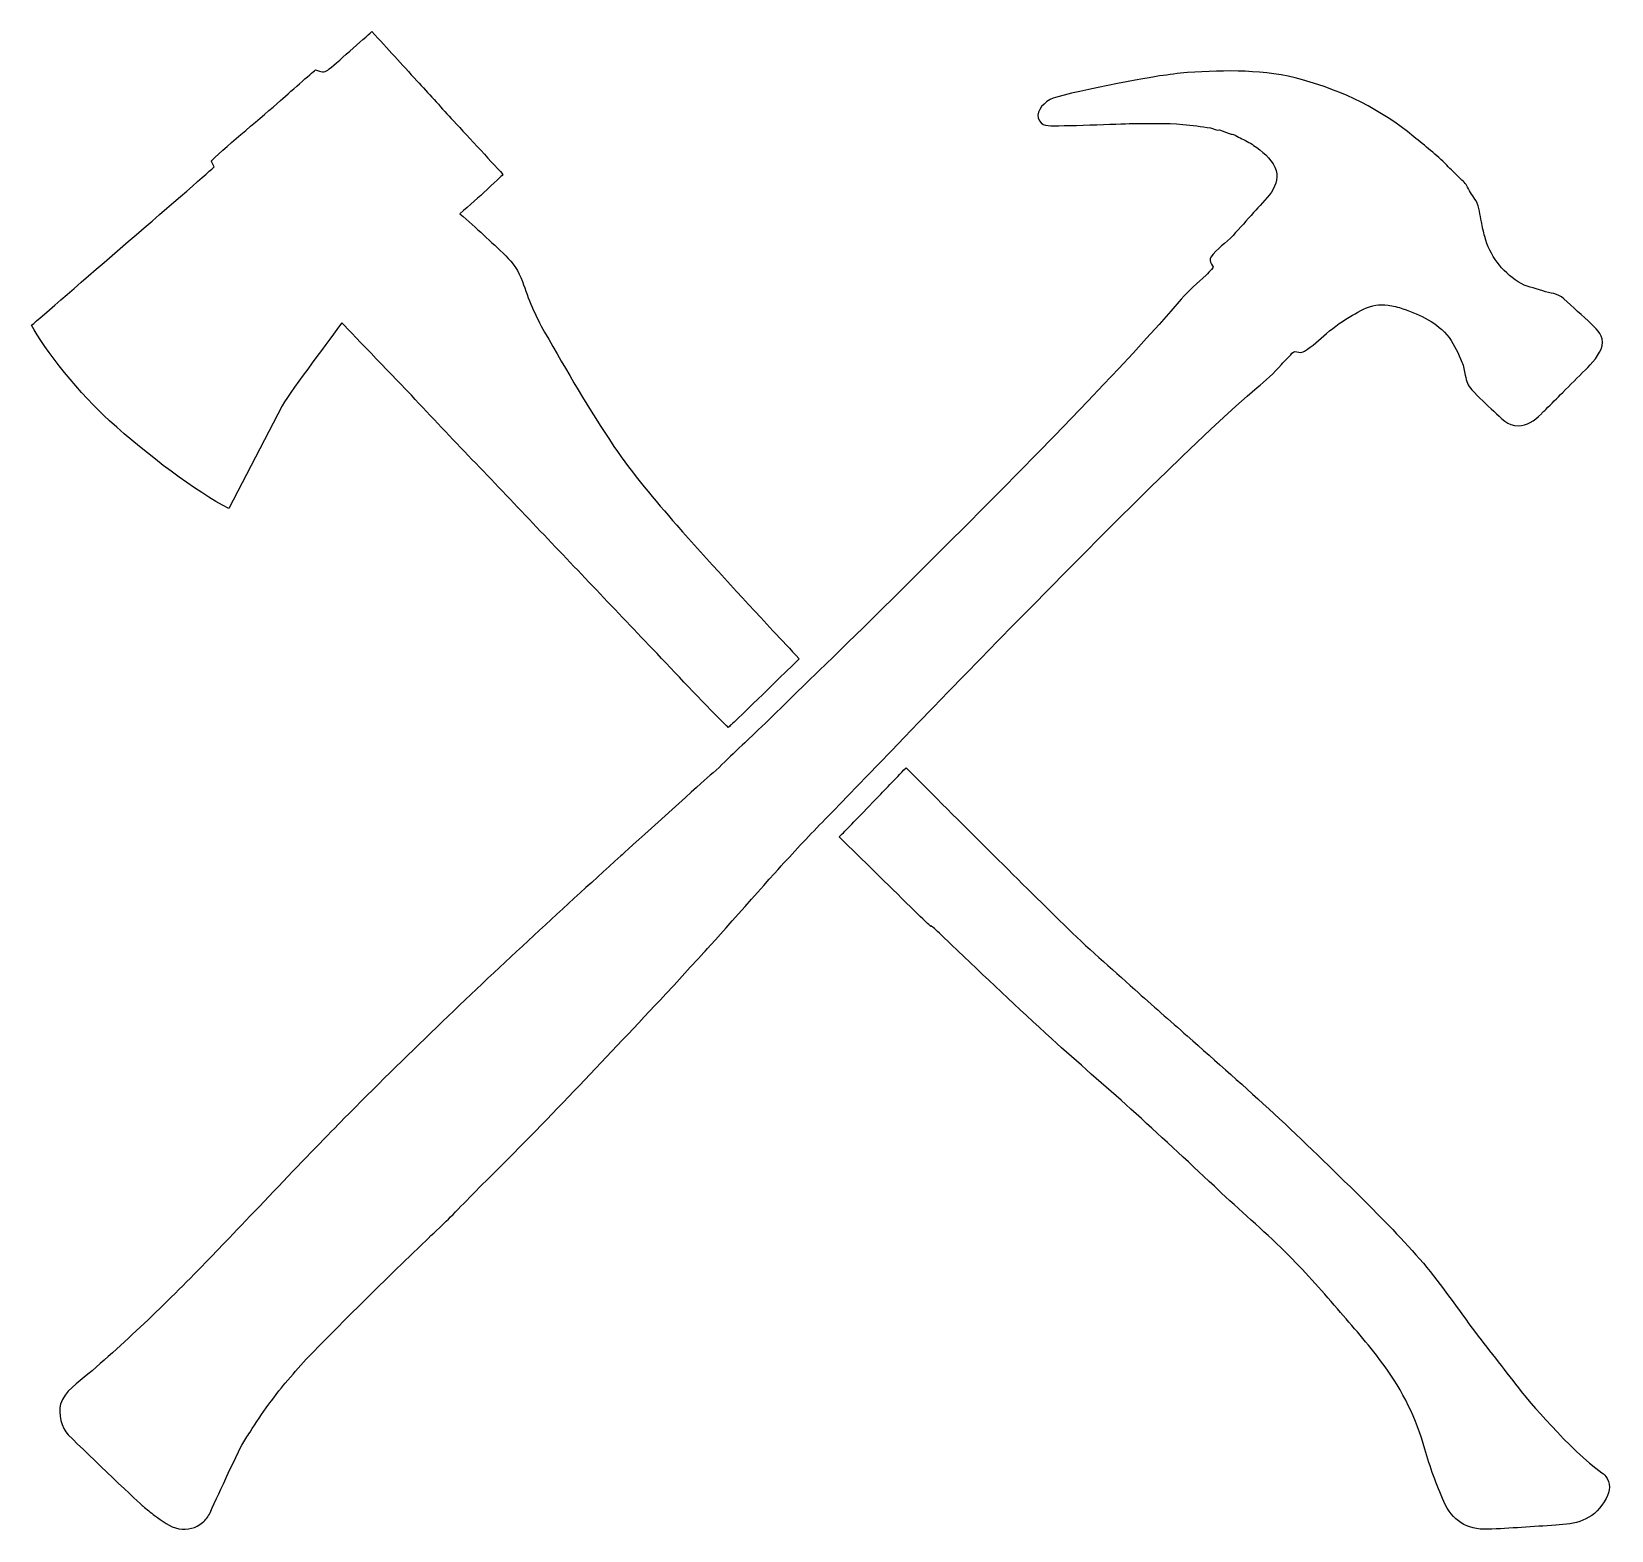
# Model space of a CAD drawing. Header units: centimetres. Extents: x -11 to 11.1, y -10.5 to 10.5.
import ezdxf

# ---------------------------------------------------------------- set-up
doc = ezdxf.new("R2010")
doc.units = ezdxf.units.CM
doc.header["$MEASUREMENT"] = 0
doc.layers.add('Layer 1', color=7, linetype='Continuous')

msp = doc.modelspace()

# ---------------------------------------------------------------- linework, layer by layer
at = {"layer": 'Layer 1'}
for points, knots in [([(-9.88392, 5.01097), (-9.35433, 4.53498), (-8.67118, 4.01323), (-8.21839, 3.7874), (-8.21839, 3.7874), (-8.21839, 3.7874), (-7.46965, 5.22279), (-7.46965, 5.22279), (-7.46965, 5.22279), (-7.32114, 5.47449), (-6.77604, 6.18511), (-6.63722, 6.38301), (-6.63722, 6.38301), (-6.4623, 6.1937), (-5.85104, 5.56487), (-5.6658, 5.36767), (-5.6658, 5.36767), (-5.10295, 4.76897), (-4.53407, 4.17577), (-3.96757, 3.58054), (-3.96757, 3.58054), (-3.4098, 2.99454), (-2.85254, 2.40807), (-2.29432, 1.82244), (-2.29432, 1.82244), (-1.95944, 1.47144), (-1.63014, 1.11449), (-1.28597, 0.77263), (-1.28597, 0.77263), (-1.26957, 0.75652), (-1.25311, 0.74038), (-1.23678, 0.72403), (-1.23678, 0.72403), (-1.21254, 0.74689), (-1.19635, 0.76184), (-1.19574, 0.76239), (-1.19574, 0.76239), (-1.12533, 0.82832), (-0.76352, 1.17665), (-0.24372, 1.68422), (-0.24372, 1.68422), (-0.36733, 1.81477), (-0.49071, 1.94565), (-0.61258, 2.07763), (-0.61258, 2.07763), (-1.06438, 2.56624), (-1.51896, 3.05257), (-1.95643, 3.55379), (-1.95643, 3.55379), (-2.26454, 3.90696), (-2.57201, 4.26586), (-2.83344, 4.65342), (-2.83344, 4.65342), (-3.18195, 5.1697), (-3.49397, 5.71159), (-3.80441, 6.25216), (-3.80441, 6.25216), (-3.93183, 6.47422), (-4.03036, 6.71653), (-4.11344, 6.95926), (-4.11344, 6.95926), (-4.21295, 7.25099), (-4.45388, 7.41167), (-4.6566, 7.60926), (-4.6566, 7.60926), (-4.75918, 7.70946), (-4.87017, 7.8009), (-4.98664, 7.90461), (-4.98664, 7.90461), (-4.84503, 8.02965), (-4.72404, 8.13578), (-4.60667, 8.24396), (-4.60667, 8.24396), (-4.4512, 8.38713), (-4.38492, 8.45573), (-4.38492, 8.45573), (-4.38492, 8.45573), (-4.565, 8.65295), (-4.92708, 9.04297), (-5.10803, 9.23948), (-5.10803, 9.23948), (-5.2685, 9.41355), (-5.42788, 9.58836), (-5.58759, 9.76293), (-5.58759, 9.76293), (-5.80116, 9.9965), (-5.99298, 10.20844), (-6.21613, 10.45246), (-6.21613, 10.45246), (-6.3227, 10.36226), (-6.7317, 9.98827), (-6.83488, 9.91443), (-6.83488, 9.91443), (-6.88714, 9.87696), (-6.92235, 9.89152), (-7.00622, 9.91734), (-7.00622, 9.91734), (-7.00622, 9.91734), (-7.33203, 9.634), (-7.4926, 9.48967), (-7.4926, 9.48967), (-7.74684, 9.2612), (-8.21425, 8.88401), (-8.45963, 8.64639), (-8.45963, 8.64639), (-8.45963, 8.64639), (-8.45429, 8.61766), (-8.42026, 8.56217), (-8.42026, 8.56217), (-8.47147, 8.50321), (-10.72188, 6.57029), (-10.97326, 6.34757), (-10.97326, 6.34757), (-10.81234, 6.02546), (-10.26693, 5.35525), (-9.88392, 5.01097), (-9.88392, 5.01097), (-9.88392, 5.01097), (-9.88392, 5.01097), (-9.88392, 5.01097)], [0, 0, 0, 0, 0.03225806, 0.03225806, 0.03225806, 0.03225806, 0.06451613, 0.06451613, 0.06451613, 0.06451613, 0.09677419, 0.09677419, 0.09677419, 0.09677419, 0.12903226, 0.12903226, 0.12903226, 0.12903226, 0.16129032, 0.16129032, 0.16129032, 0.16129032, 0.19354839, 0.19354839, 0.19354839, 0.19354839, 0.22580645, 0.22580645, 0.22580645, 0.22580645, 0.25806452, 0.25806452, 0.25806452, 0.25806452, 0.29032258, 0.29032258, 0.29032258, 0.29032258, 0.32258065, 0.32258065, 0.32258065, 0.32258065, 0.35483871, 0.35483871, 0.35483871, 0.35483871, 0.38709677, 0.38709677, 0.38709677, 0.38709677, 0.41935484, 0.41935484, 0.41935484, 0.41935484, 0.4516129, 0.4516129, 0.4516129, 0.4516129, 0.48387097, 0.48387097, 0.48387097, 0.48387097, 0.51612903, 0.51612903, 0.51612903, 0.51612903, 0.5483871, 0.5483871, 0.5483871, 0.5483871, 0.58064516, 0.58064516, 0.58064516, 0.58064516, 0.61290323, 0.61290323, 0.61290323, 0.61290323, 0.64516129, 0.64516129, 0.64516129, 0.64516129, 0.67741935, 0.67741935, 0.67741935, 0.67741935, 0.70967742, 0.70967742, 0.70967742, 0.70967742, 0.74193548, 0.74193548, 0.74193548, 0.74193548, 0.77419355, 0.77419355, 0.77419355, 0.77419355, 0.80645161, 0.80645161, 0.80645161, 0.80645161, 0.83870968, 0.83870968, 0.83870968, 0.83870968, 0.87096774, 0.87096774, 0.87096774, 0.87096774, 0.90322581, 0.90322581, 0.90322581, 0.90322581, 0.93548387, 0.93548387, 0.93548387, 0.93548387, 1, 1, 1, 1]), ([(-10.56821, -8.73453), (-10.51929, -8.56094), (-10.31535, -8.42801), (-10.18647, -8.31781), (-10.18647, -8.31781), (-9.57187, -7.7924), (-8.99637, -7.22918), (-8.43649, -6.64678), (-8.43649, -6.64678), (-8.03808, -6.23228), (-7.01266, -5.15218), (-6.6079, -4.744), (-6.6079, -4.744), (-6.17983, -4.31231), (-5.74792, -3.88495), (-5.31004, -3.46336), (-5.31004, -3.46336), (-4.46615, -2.6509), (-3.60686, -1.85737), (-2.73829, -1.0715), (-2.73829, -1.0715), (-2.68397, -1.02247), (-1.78439, -0.20819), (-1.57142, -0.01761), (-1.57142, -0.01761), (-1.46196, 0.08052), (-1.34779, 0.1767), (-1.24678, 0.28341), (-1.24678, 0.28341), (-1.23405, 0.29688), (-1.02897, 0.48907), (-0.98167, 0.53344), (-0.98167, 0.53344), (-0.76344, 0.73722), (3.63433, 4.98744), (5.09364, 6.71096), (5.09364, 6.71096), (5.19818, 6.83452), (5.32571, 6.9362), (5.44157, 7.04902), (5.44157, 7.04902), (5.46808, 7.07468), (5.49383, 7.10083), (5.51968, 7.12678), (5.51968, 7.12678), (5.55664, 7.16403), (5.53836, 7.16231), (5.51645, 7.20303), (5.51645, 7.20303), (5.49915, 7.23531), (5.48637, 7.26886), (5.51005, 7.30116), (5.51005, 7.30116), (5.59183, 7.41284), (5.72389, 7.49994), (5.81834, 7.60273), (5.81834, 7.60273), (5.91581, 7.70854), (6.01117, 7.81622), (6.10637, 7.92415), (6.10637, 7.92415), (6.25435, 8.09216), (6.52118, 8.30772), (6.40426, 8.55574), (6.40426, 8.55574), (6.34338, 8.6848), (6.22077, 8.78259), (6.10692, 8.86155), (6.10692, 8.86155), (6.04842, 8.9023), (5.98283, 8.93394), (5.91949, 8.96654), (5.91949, 8.96654), (5.88753, 8.98289), (5.85546, 8.99879), (5.82331, 9.01485), (5.82331, 9.01485), (5.80582, 9.02358), (5.78066, 9.0144), (5.76433, 9.02842), (5.76433, 9.02842), (5.76433, 9.02842), (5.62818, 9.07795), (5.62818, 9.07795), (5.62818, 9.07795), (5.60003, 9.06411), (5.5346, 9.0998), (5.50308, 9.10491), (5.50308, 9.10491), (5.3751, 9.12581), (5.24733, 9.14388), (5.11816, 9.15513), (5.11816, 9.15513), (4.87863, 9.17598), (4.63937, 9.16881), (4.39963, 9.16653), (4.39963, 9.16653), (4.2607, 9.16526), (3.37874, 9.12563), (3.23729, 9.13907), (3.23729, 9.13907), (3.17636, 9.14479), (3.14813, 9.15397), (3.11391, 9.20696), (3.11391, 9.20696), (3.05065, 9.30509), (3.136, 9.4313), (3.26324, 9.50226), (3.26324, 9.50226), (3.41903, 9.58904), (4.74734, 9.82849), (4.79235, 9.83275), (4.79235, 9.83275), (4.92295, 9.84503), (5.05127, 9.8745), (5.18237, 9.88178), (5.18237, 9.88178), (5.7209, 9.91184), (6.26237, 9.92716), (6.78818, 9.77915), (6.78818, 9.77915), (7.36524, 9.61675), (7.88191, 9.3664), (8.34584, 8.98349), (8.34584, 8.98349), (8.50231, 8.85456), (8.66215, 8.72907), (8.80505, 8.58635), (8.80505, 8.58635), (8.86582, 8.52552), (8.92652, 8.46469), (8.9874, 8.40403), (8.9874, 8.40403), (9.02595, 8.3654), (9.07686, 8.32836), (9.09643, 8.27864), (9.09643, 8.27864), (9.12418, 8.20831), (9.17861, 8.15148), (9.21507, 8.08594), (9.21507, 8.08594), (9.26211, 8.00148), (9.26984, 7.8874), (9.29013, 7.79352), (9.29013, 7.79352), (9.30513, 7.72486), (9.31886, 7.65541), (9.33683, 7.58741), (9.33683, 7.58741), (9.40663, 7.32283), (9.57403, 7.10148), (9.80337, 6.95447), (9.80337, 6.95447), (9.92378, 6.87729), (10.01631, 6.87679), (10.14812, 6.82691), (10.14812, 6.82691), (10.25454, 6.78648), (10.35246, 6.80267), (10.44342, 6.71692), (10.44342, 6.71692), (10.55772, 6.6096), (10.71287, 6.47435), (10.82572, 6.36558), (10.82572, 6.36558), (10.92311, 6.27179), (11.00175, 6.20691), (10.9759, 6.06157), (10.9759, 6.06157), (10.95405, 5.93833), (10.82834, 5.80916), (10.74346, 5.7242), (10.74346, 5.7242), (10.63802, 5.61884), (10.53261, 5.51341), (10.42726, 5.40789), (10.42726, 5.40789), (10.34871, 5.32934), (10.26803, 5.24861), (10.19003, 5.17082), (10.19003, 5.17082), (10.17225, 5.15293), (10.15442, 5.13518), (10.13703, 5.11767), (10.13703, 5.11767), (10.13703, 5.11767), (10.12954, 5.11013), (10.12954, 5.11013), (10.12954, 5.11013), (10.02222, 5.00287), (9.92933, 4.94852), (9.80222, 4.94268), (9.80222, 4.94268), (9.66022, 4.93601), (9.56121, 5.05653), (9.46501, 5.14419), (9.46501, 5.14419), (9.35889, 5.24071), (9.25657, 5.34051), (9.15804, 5.4447), (9.15804, 5.4447), (9.09525, 5.51119), (9.08097, 5.55945), (9.06414, 5.64848), (9.06414, 5.64848), (9.05234, 5.71116), (9.04149, 5.77347), (9.01731, 5.83274), (9.01731, 5.83274), (8.96855, 5.95156), (8.91529, 6.07063), (8.83763, 6.17373), (8.83763, 6.17373), (8.67023, 6.39574), (8.44554, 6.48723), (8.19374, 6.57775), (8.19374, 6.57775), (8.13114, 6.60032), (8.051, 6.61979), (7.9852, 6.62752), (7.9852, 6.62752), (7.92853, 6.63429), (7.86389, 6.63575), (7.81452, 6.62858), (7.81452, 6.62858), (7.69855, 6.61178), (7.58404, 6.54079), (7.48974, 6.48869), (7.48974, 6.48869), (7.36054, 6.41736), (7.23865, 6.32729), (7.12522, 6.23329), (7.12522, 6.23329), (7.02177, 6.14749), (6.93022, 6.05316), (6.81854, 5.98598), (6.81854, 5.98598), (6.7934, 5.97103), (6.76528, 5.96296), (6.73618, 5.97071), (6.73618, 5.97071), (6.69771, 5.98076), (6.66702, 5.98598), (6.64178, 5.95581), (6.64178, 5.95581), (6.59741, 5.90255), (6.54293, 5.85289), (6.49774, 5.80034), (6.49774, 5.80034), (6.39617, 5.68276), (6.26488, 5.56711), (6.1573, 5.4766), (6.1573, 5.4766), (4.73003, 4.27529), (0.54864, -0.12272), (0.11961, -0.55783), (0.11961, -0.55783), (-0.09055, -0.77087), (-0.29404, -0.98934), (-0.49531, -1.2108), (-0.49531, -1.2108), (-0.6884, -1.42302), (-1.53316, -2.37722), (-1.57709, -2.42325), (-1.57709, -2.42325), (-1.78336, -2.63992), (-1.97942, -2.86595), (-2.18497, -3.08325), (-2.18497, -3.08325), (-2.98838, -3.93336), (-3.78927, -4.79198), (-4.62205, -5.61412), (-4.62205, -5.61412), (-4.87761, -5.86627), (-5.09584, -6.10413), (-5.23414, -6.23174), (-5.23414, -6.23174), (-5.4461, -6.42716), (-5.64869, -6.63198), (-5.85776, -6.83036), (-5.85776, -6.83036), (-6.07226, -7.0338), (-6.93292, -7.8901), (-7.13382, -8.10721), (-7.13382, -8.10721), (-7.23479, -8.21619), (-7.33162, -8.32959), (-7.42939, -8.4417), (-7.42939, -8.4417), (-7.47246, -8.49107), (-7.64032, -8.71091), (-7.65918, -8.73676), (-7.65918, -8.73676), (-7.7511, -8.86328), (-7.83611, -8.99452), (-7.92061, -9.12615), (-7.92061, -9.12615), (-7.95932, -9.18642), (-7.99784, -9.24704), (-8.03592, -9.30779), (-8.03592, -9.30779), (-8.06177, -9.34901), (-8.26275, -9.78073), (-8.29312, -9.84839), (-8.29312, -9.84839), (-8.31064, -9.88755), (-8.46931, -10.22799), (-8.4791, -10.25265), (-8.4791, -10.25265), (-8.50151, -10.30819), (-8.53837, -10.35171), (-8.58507, -10.39026), (-8.58507, -10.39026), (-8.6777, -10.46643), (-8.79496, -10.50017), (-8.91323, -10.47773), (-8.91323, -10.47773), (-9.04266, -10.4531), (-9.15024, -10.3687), (-9.25317, -10.29162), (-9.25317, -10.29162), (-9.30834, -10.25016), (-9.36136, -10.20621), (-9.41552, -10.16343), (-9.41552, -10.16343), (-9.44849, -10.1374), (-10.15821, -9.4658), (-10.46004, -9.16381), (-10.46004, -9.16381), (-10.5571, -9.0669), (-10.60576, -8.8678), (-10.56821, -8.73453)], [0, 0, 0, 0, 0.01190476, 0.01190476, 0.01190476, 0.01190476, 0.02380952, 0.02380952, 0.02380952, 0.02380952, 0.03571429, 0.03571429, 0.03571429, 0.03571429, 0.04761905, 0.04761905, 0.04761905, 0.04761905, 0.05952381, 0.05952381, 0.05952381, 0.05952381, 0.07142857, 0.07142857, 0.07142857, 0.07142857, 0.08333333, 0.08333333, 0.08333333, 0.08333333, 0.0952381, 0.0952381, 0.0952381, 0.0952381, 0.10714286, 0.10714286, 0.10714286, 0.10714286, 0.11904762, 0.11904762, 0.11904762, 0.11904762, 0.13095238, 0.13095238, 0.13095238, 0.13095238, 0.14285714, 0.14285714, 0.14285714, 0.14285714, 0.1547619, 0.1547619, 0.1547619, 0.1547619, 0.16666667, 0.16666667, 0.16666667, 0.16666667, 0.17857143, 0.17857143, 0.17857143, 0.17857143, 0.19047619, 0.19047619, 0.19047619, 0.19047619, 0.20238095, 0.20238095, 0.20238095, 0.20238095, 0.21428571, 0.21428571, 0.21428571, 0.21428571, 0.22619048, 0.22619048, 0.22619048, 0.22619048, 0.23809524, 0.23809524, 0.23809524, 0.23809524, 0.25, 0.25, 0.25, 0.25, 0.26190476, 0.26190476, 0.26190476, 0.26190476, 0.27380952, 0.27380952, 0.27380952, 0.27380952, 0.28571429, 0.28571429, 0.28571429, 0.28571429, 0.29761905, 0.29761905, 0.29761905, 0.29761905, 0.30952381, 0.30952381, 0.30952381, 0.30952381, 0.32142857, 0.32142857, 0.32142857, 0.32142857, 0.33333333, 0.33333333, 0.33333333, 0.33333333, 0.3452381, 0.3452381, 0.3452381, 0.3452381, 0.35714286, 0.35714286, 0.35714286, 0.35714286, 0.36904762, 0.36904762, 0.36904762, 0.36904762, 0.38095238, 0.38095238, 0.38095238, 0.38095238, 0.39285714, 0.39285714, 0.39285714, 0.39285714, 0.4047619, 0.4047619, 0.4047619, 0.4047619, 0.41666667, 0.41666667, 0.41666667, 0.41666667, 0.42857143, 0.42857143, 0.42857143, 0.42857143, 0.44047619, 0.44047619, 0.44047619, 0.44047619, 0.45238095, 0.45238095, 0.45238095, 0.45238095, 0.46428571, 0.46428571, 0.46428571, 0.46428571, 0.47619048, 0.47619048, 0.47619048, 0.47619048, 0.48809524, 0.48809524, 0.48809524, 0.48809524, 0.5, 0.5, 0.5, 0.5, 0.51190476, 0.51190476, 0.51190476, 0.51190476, 0.52380952, 0.52380952, 0.52380952, 0.52380952, 0.53571429, 0.53571429, 0.53571429, 0.53571429, 0.54761905, 0.54761905, 0.54761905, 0.54761905, 0.55952381, 0.55952381, 0.55952381, 0.55952381, 0.57142857, 0.57142857, 0.57142857, 0.57142857, 0.58333333, 0.58333333, 0.58333333, 0.58333333, 0.5952381, 0.5952381, 0.5952381, 0.5952381, 0.60714286, 0.60714286, 0.60714286, 0.60714286, 0.61904762, 0.61904762, 0.61904762, 0.61904762, 0.63095238, 0.63095238, 0.63095238, 0.63095238, 0.64285714, 0.64285714, 0.64285714, 0.64285714, 0.6547619, 0.6547619, 0.6547619, 0.6547619, 0.66666667, 0.66666667, 0.66666667, 0.66666667, 0.67857143, 0.67857143, 0.67857143, 0.67857143, 0.69047619, 0.69047619, 0.69047619, 0.69047619, 0.70238095, 0.70238095, 0.70238095, 0.70238095, 0.71428571, 0.71428571, 0.71428571, 0.71428571, 0.72619048, 0.72619048, 0.72619048, 0.72619048, 0.73809524, 0.73809524, 0.73809524, 0.73809524, 0.75, 0.75, 0.75, 0.75, 0.76190476, 0.76190476, 0.76190476, 0.76190476, 0.77380952, 0.77380952, 0.77380952, 0.77380952, 0.78571429, 0.78571429, 0.78571429, 0.78571429, 0.79761905, 0.79761905, 0.79761905, 0.79761905, 0.80952381, 0.80952381, 0.80952381, 0.80952381, 0.82142857, 0.82142857, 0.82142857, 0.82142857, 0.83333333, 0.83333333, 0.83333333, 0.83333333, 0.8452381, 0.8452381, 0.8452381, 0.8452381, 0.85714286, 0.85714286, 0.85714286, 0.85714286, 0.86904762, 0.86904762, 0.86904762, 0.86904762, 0.88095238, 0.88095238, 0.88095238, 0.88095238, 0.89285714, 0.89285714, 0.89285714, 0.89285714, 0.9047619, 0.9047619, 0.9047619, 0.9047619, 0.91666667, 0.91666667, 0.91666667, 0.91666667, 0.92857143, 0.92857143, 0.92857143, 0.92857143, 0.94047619, 0.94047619, 0.94047619, 0.94047619, 0.95238095, 0.95238095, 0.95238095, 0.95238095, 0.96428571, 0.96428571, 0.96428571, 0.96428571, 0.97619048, 0.97619048, 0.97619048, 0.97619048, 1, 1, 1, 1]), ([(10.97538, -9.69372), (10.53175, -9.38516), (9.90887, -8.63676), (9.84773, -8.55794), (9.84773, -8.55794), (9.634, -8.28232), (9.41739, -8.00877), (9.20646, -7.7312), (9.20646, -7.7312), (8.96273, -7.41), (8.73881, -7.07255), (8.47856, -6.76584), (8.47856, -6.76584), (8.2044, -6.44313), (7.90365, -6.14201), (7.60327, -5.84289), (7.60327, -5.84289), (7.20568, -5.44713), (6.80264, -5.05655), (6.39188, -4.6747), (6.39188, -4.6747), (5.99429, -4.30502), (5.5844, -3.9489), (5.17903, -3.58795), (5.17903, -3.58795), (4.93522, -3.37089), (4.6881, -3.1579), (4.44576, -2.93938), (4.44576, -2.93938), (4.11294, -2.63918), (3.77314, -2.34632), (3.45378, -2.03218), (3.45378, -2.03218), (2.81203, -1.40083), (2.00664, -0.60004), (1.24914, 0.16132), (1.24914, 0.16132), (1.09002, -0.00375), (0.9464, -0.15293), (0.82435, -0.27971), (0.82435, -0.27971), (0.58279, -0.53061), (0.41287, -0.70709), (0.34283, -0.77813), (0.34283, -0.77813), (0.34283, -0.77813), (0.31526, -0.80644), (0.31526, -0.80644), (0.31526, -0.80644), (0.64824, -1.13325), (0.98135, -1.46012), (1.31443, -1.7868), (1.31443, -1.7868), (1.89289, -2.35415), (1.29953, -1.75145), (1.88384, -2.3129), (1.88384, -2.3129), (2.34636, -2.75703), (2.81412, -3.196), (3.28677, -3.62939), (3.28677, -3.62939), (3.64954, -3.96208), (4.02657, -4.27902), (4.39135, -4.60949), (4.39135, -4.60949), (4.78389, -4.96504), (5.16952, -5.32812), (5.55795, -5.68798), (5.55795, -5.68798), (5.59134, -5.71907), (5.62259, -5.75254), (5.65619, -5.78344), (5.65619, -5.78344), (5.97134, -6.07395), (6.29603, -6.35513), (6.59961, -6.65712), (6.59961, -6.65712), (6.85313, -6.90932), (7.08626, -7.18232), (7.32065, -7.4528), (7.32065, -7.4528), (7.53041, -7.69458), (7.74237, -7.93622), (7.93022, -8.19459), (7.93022, -8.19459), (8.18814, -8.54942), (8.38419, -8.93746), (8.50116, -9.36574), (8.50116, -9.36574), (8.56929, -9.61532), (8.6633, -9.8594), (8.76532, -10.09766), (8.76532, -10.09766), (8.87729, -10.35936), (9.09002, -10.49469), (9.37696, -10.48416), (9.37696, -10.48416), (9.69441, -10.47244), (10.01135, -10.44646), (10.32853, -10.42741), (10.32853, -10.42741), (10.59917, -10.41116), (10.8441, -10.36886), (11.00674, -10.09954), (11.00674, -10.09954), (11.07929, -9.97934), (11.10715, -9.88483), (11.04643, -9.77299), (11.04643, -9.77299), (11.02764, -9.73855), (11.00335, -9.71256), (10.97538, -9.69372), (10.97538, -9.69372), (10.97538, -9.69372), (10.97538, -9.69372), (10.97538, -9.69372)], [0, 0, 0, 0, 0.03333333, 0.03333333, 0.03333333, 0.03333333, 0.06666667, 0.06666667, 0.06666667, 0.06666667, 0.1, 0.1, 0.1, 0.1, 0.13333333, 0.13333333, 0.13333333, 0.13333333, 0.16666667, 0.16666667, 0.16666667, 0.16666667, 0.2, 0.2, 0.2, 0.2, 0.23333333, 0.23333333, 0.23333333, 0.23333333, 0.26666667, 0.26666667, 0.26666667, 0.26666667, 0.3, 0.3, 0.3, 0.3, 0.33333333, 0.33333333, 0.33333333, 0.33333333, 0.36666667, 0.36666667, 0.36666667, 0.36666667, 0.4, 0.4, 0.4, 0.4, 0.43333333, 0.43333333, 0.43333333, 0.43333333, 0.46666667, 0.46666667, 0.46666667, 0.46666667, 0.5, 0.5, 0.5, 0.5, 0.53333333, 0.53333333, 0.53333333, 0.53333333, 0.56666667, 0.56666667, 0.56666667, 0.56666667, 0.6, 0.6, 0.6, 0.6, 0.63333333, 0.63333333, 0.63333333, 0.63333333, 0.66666667, 0.66666667, 0.66666667, 0.66666667, 0.7, 0.7, 0.7, 0.7, 0.73333333, 0.73333333, 0.73333333, 0.73333333, 0.76666667, 0.76666667, 0.76666667, 0.76666667, 0.8, 0.8, 0.8, 0.8, 0.83333333, 0.83333333, 0.83333333, 0.83333333, 0.86666667, 0.86666667, 0.86666667, 0.86666667, 0.9, 0.9, 0.9, 0.9, 0.93333333, 0.93333333, 0.93333333, 0.93333333, 1, 1, 1, 1])]:
    msp.add_open_spline(points, degree=3, knots=knots, dxfattribs=at)

doc.saveas('drawing.dxf')
